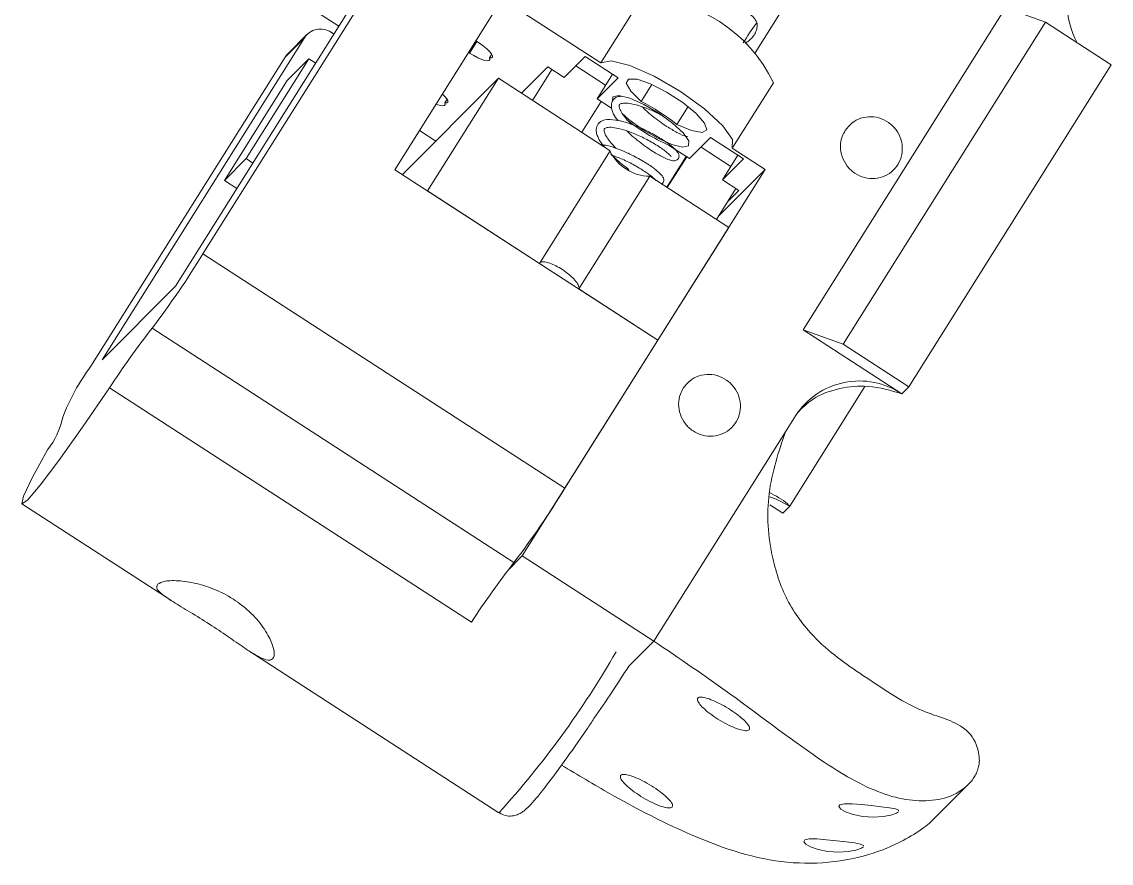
# Model space of a CAD drawing. Header units: millimetres. Extents: x 0 to 1189, y 0 to 841.
# Drawn here: x 445.24 to 450.79, y 426.38 to 430.67 of the extents above; entities that cross this region are included whole.
import ezdxf

# ---------------------------------------------------------------- set-up
doc = ezdxf.new("R2010")
doc.units = ezdxf.units.MM
doc.layers.get('0').update_dxf_attribs({"lineweight": 18})

msp = doc.modelspace()

# ---------------------------------------------------------------- linework, layer by layer
at = {"color": 7, "linetype": 'Continuous', "lineweight": 15}
for p, q in [((448.9731, 430.5127), (449.548, 431.4276)), ((446.1601, 429.4888), (447.1501, 431.0644)), ((446.8528, 430.649), (446.2678, 431.028)), ((446.0208, 429.3249), (447.052, 430.966)), ((447.1374, 429.9181), (447.6832, 430.7867)), ((447.6839, 430.7879), (448.1867, 430.4622)), ((448.3929, 430.7904), (448.1867, 430.4622)), ((449.2183, 429.1012), (450.2494, 430.7424)), ((450.2494, 430.7424), (450.4527, 430.6695)), ((449.4216, 429.0284), (450.4527, 430.6695)), ((450.4527, 430.6695), (450.7879, 430.4524)), ((446.6772, 430.5905), (445.6461, 428.9494)), ((446.6772, 430.5905), (446.5791, 430.4921)), ((446.6902, 430.6068), (446.5921, 430.5085)), ((446.8274, 430.6086), (446.8126, 430.6182)), ((447.5689, 430.562), (447.5498, 430.5744)), ((446.5791, 430.4921), (445.5891, 428.9165)), ((446.3802, 429.9743), (446.6999, 430.4831)), ((446.6999, 430.4831), (446.5893, 430.3722)), ((446.6999, 430.4831), (446.7345, 430.4607)), ((447.5189, 430.512), (447.513, 430.5159)), ((447.6207, 430.4873), (447.6326, 430.5061)), ((448.0011, 430.3881), (448.1081, 430.4954)), ((448.1081, 430.4954), (448.2757, 430.3868)), ((447.784, 430.3074), (447.9181, 430.4418)), ((447.9385, 430.4287), (447.8396, 430.2714)), ((447.9181, 430.4418), (448.0011, 430.3881)), ((448.0594, 430.4466), (448.2117, 430.348)), ((449.7568, 428.8113), (450.7879, 430.4524)), ((446.5893, 430.3722), (446.2696, 429.8635)), ((447.6659, 430.3839), (447.1761, 429.893)), ((447.305, 429.8095), (447.6659, 430.3839)), ((447.6659, 430.3839), (448.2358, 430.0148)), ((448.2476, 430.4051), (448.1687, 430.2795)), ((448.2757, 430.3868), (448.1687, 430.2795)), ((448.8606, 430.0322), (449.0669, 430.3604)), ((448.447, 430.3526), (448.3925, 430.2659)), ((447.4042, 430.2772), (447.3923, 430.2584)), ((448.0902, 430.1091), (448.189, 430.2663)), ((448.1687, 430.2795), (448.2423, 430.2318)), ((448.6327, 430.2395), (448.575, 430.1477)), ((447.3468, 430.0641), (447.2631, 430.1183)), ((448.6397, 429.9744), (448.7467, 430.0817)), ((448.7467, 430.0817), (448.9143, 429.9732)), ((448.5326, 430.0438), (448.6397, 429.9744)), ((448.698, 430.0329), (448.8503, 429.9343)), ((448.8572, 430.0279), (449.0248, 429.9193)), ((446.2696, 429.8635), (446.3802, 429.9743)), ((446.4148, 429.9519), (446.3802, 429.9743)), ((447.8749, 429.4404), (448.2358, 430.0148)), ((448.5232, 429.8286), (448.622, 429.9859)), ((448.526, 429.8268), (448.6248, 429.9841)), ((448.8862, 429.9914), (448.8073, 429.8659)), ((448.9143, 429.9732), (448.8073, 429.8659)), ((447.1374, 429.9181), (448.4783, 429.0495)), ((447.7874, 427.95), (449.0248, 429.9193)), ((448.7869, 429.6809), (449.0248, 429.9193)), ((446.2696, 429.8635), (446.3333, 429.8222)), ((448.4369, 429.8845), (448.076, 429.3101)), ((448.4369, 429.8845), (448.8392, 429.6239)), ((448.8073, 429.8659), (448.8902, 429.8121)), ((447.305, 429.8095), (447.8749, 429.4404)), ((448.8754, 429.8217), (448.7766, 429.6644)), ((448.8902, 429.8121), (448.8339, 429.7556)), ((448.4783, 429.0495), (448.8392, 429.6239)), ((446.1601, 429.4888), (448.0039, 428.2944)), ((445.6461, 428.9494), (446.0208, 429.3249)), ((448.076, 429.3101), (448.4783, 429.0495)), ((447.7447, 427.9156), (445.901, 429.1099)), ((449.7211, 428.7755), (449.2183, 429.1012)), ((449.2183, 429.1012), (449.4216, 429.0284)), ((448.0039, 428.2944), (448.4783, 429.0495)), ((449.4216, 429.0284), (449.7568, 428.8113)), ((447.5278, 427.6122), (445.6841, 428.8065)), ((449.1501, 428.2032), (449.5328, 428.8124)), ((449.7568, 428.8113), (449.7211, 428.7755)), ((445.443, 428.6523), (445.4469, 428.6498)), ((449.1797, 428.6645), (449.1281, 428.5824)), ((448.4579, 427.5157), (449.1281, 428.5824)), ((445.2375, 428.2153), (445.9962, 427.7239)), ((449.1144, 428.1675), (449.0483, 428.2103)), ((449.1501, 428.2032), (449.1144, 428.1675)), ((447.7133, 427.8757), (447.7874, 427.95)), ((447.7874, 427.95), (448.4579, 427.5157)), ((446.3935, 427.4665), (447.6679, 426.641)), ((450.1139, 426.9386), (450.1157, 426.9253)), ((449.8847, 426.6097), (450.0595, 426.7848))]:
    msp.add_line(p, q, dxfattribs=at)
at = {"color": 8, "linetype": 'Continuous', "lineweight": 15}
for p, q in [((447.5558, 430.5706), (447.5189, 430.512)), ((445.4441, 428.6521), (445.4468, 428.6504)), ((448.4579, 427.5157), (448.3305, 427.388))]:
    msp.add_line(p, q, dxfattribs=at)
at = {"color": 7, "linetype": 'Continuous', "lineweight": 15}
for points in [[(447.6207, 430.4873), (447.6308, 430.4877), (447.6361, 430.4916), (447.6361, 430.4987), (447.631, 430.5085), (447.6209, 430.5206), (447.6066, 430.5341), (447.5889, 430.5482), (447.5689, 430.562)], [(446.5791, 430.4921), (446.5853, 430.5009), (446.5921, 430.5085)], [(447.5189, 430.512), (447.54, 430.4992), (447.5609, 430.4883), (447.5804, 430.4799), (447.5971, 430.4746), (447.6102, 430.4727), (447.6188, 430.4743), (447.6224, 430.4792), (447.6207, 430.4873)], [(448.1867, 430.4622), (448.2396, 430.473), (448.3354, 430.4492), (448.4596, 430.3942), (448.5933, 430.3166), (448.7162, 430.228), (448.8095, 430.1421), (448.859, 430.0718), (448.8572, 430.0279)], [(448.575, 430.1477), (448.65, 430.1172), (448.7036, 430.108), (448.727, 430.1216), (448.7162, 430.1557), (448.6732, 430.2047), (448.6049, 430.2605), (448.5228, 430.3136), (448.4406, 430.3554), (448.3719, 430.3787), (448.3282, 430.3798), (448.3168, 430.3585), (448.3395, 430.3183), (448.3925, 430.2659)], [(447.3924, 430.2583), (447.4025, 430.2588), (447.4077, 430.2627), (447.4077, 430.2698), (447.4025, 430.2797), (447.3925, 430.2917), (447.3797, 430.3038)], [(447.3476, 430.2527), (447.352, 430.251), (447.3688, 430.2457), (447.3818, 430.2438), (447.3904, 430.2454), (447.394, 430.2503), (447.3923, 430.2584)], [(448.2473, 430.2655), (448.2489, 430.2894), (448.2793, 430.2956), (448.3344, 430.2819), (448.4058, 430.2503), (448.4827, 430.2057), (448.5533, 430.1548), (448.607, 430.1053), (448.6354, 430.0649), (448.6344, 430.0397), (448.604, 430.0335), (448.5489, 430.0472), (448.4775, 430.0788), (448.4006, 430.1234)], [(448.4006, 430.1234), (448.33, 430.1743), (448.2942, 430.2055)], [(445.3689, 428.4907), (445.2902, 428.3482), (445.2452, 428.2544), (445.2371, 428.2157), (445.2663, 428.2345), (445.331, 428.3098), (445.4267, 428.4363), (445.5471, 428.6057), (445.6841, 428.8065)], [(449.1501, 428.2032), (449.0807, 428.2393), (449.0484, 428.2508)], [(449.7045, 426.6506), (449.7048, 426.6539), (449.6887, 426.6606), (449.6578, 426.6663), (449.6158, 426.6717), (449.5672, 426.6773), (449.516, 426.6827), (449.4673, 426.6866), (449.4283, 426.6867), (449.4056, 426.6817), (449.4002, 426.6723), (449.4101, 426.6599), (449.4346, 426.6458), (449.4734, 426.6323), (449.5232, 426.6226), (449.5766, 426.6193), (449.6257, 426.6223), (449.6657, 426.6295), (449.6934, 426.6388), (449.7042, 426.6456)], [(449.5261, 426.4718), (449.5263, 426.475), (449.5103, 426.4818), (449.4794, 426.4875), (449.4374, 426.4929), (449.3887, 426.4984), (449.3376, 426.5038), (449.2888, 426.5077), (449.2498, 426.5079), (449.2271, 426.5029), (449.2218, 426.4935), (449.2317, 426.4811), (449.2562, 426.467), (449.2949, 426.4534), (449.3448, 426.4437), (449.3982, 426.4405), (449.4472, 426.4434), (449.4872, 426.4507), (449.515, 426.46), (449.5257, 426.4667)]]:
    msp.add_lwpolyline(points, dxfattribs=at)
for centre, radius, start, end in [((450.958, 430.756), 0.393, 148.3955, 209.1506), ((448.3888, 430.0407), 0.7497, 25.2439, 89.6814), ((446.7585, 430.5379), 0.0968, 56.0712, 147.111), ((450.1532, 429.8097), 1.4513, 143.9346, 148.701), ((447.9453, 429.3755), 0.9964, 50.8032, 63.3294), ((448.9248, 430.935), 0.9737, 231.6343, 246.2514), ((448.4408, 430.1158), 0.2314, 206.6733, 269.0443), ((442.1769, 431.9357), 4.6747, 322.8092, 328.4371), ((449.5148, 426.2976), 4.5792, 142.1098, 146.7776), ((446.4718, 428.2605), 1.0998, 143.3838, 159.1407), ((449.5049, 428.4541), 0.3873, 56.0719, 147.1126), ((445.0568, 428.7343), 0.3959, 322.0231, 348.0201), ((444.0182, 430.7431), 4.6777, 322.811, 328.4353), ((451.3498, 425.1095), 4.5685, 142.1044, 146.783)]:
    msp.add_arc(centre, radius, start, end, dxfattribs=at)
at = {"color": 8, "linetype": 'Continuous', "lineweight": 15}
msp.add_arc((444.1409, 429.838), 4.7603, 317.8091, 330.042, dxfattribs=at)
at = {"color": 7, "linetype": 'Continuous', "lineweight": 15}
for points, knots in [([(448.6232, 430.7411), (448.6225, 430.7471), (448.6207, 430.7631), (448.6283, 430.7904), (448.6416, 430.8177), (448.6577, 430.8388), (448.6754, 430.8529), (448.6966, 430.8595), (448.7245, 430.8544), (448.7645, 430.8301), (448.8181, 430.7897), (448.8854, 430.7479), (448.9418, 430.7167), (448.9733, 430.6879), (448.9824, 430.6694), (448.9838, 430.6591), (448.9841, 430.6574)], [0, 0, 0, 0, 0.0182196, 0.0477884, 0.0736281, 0.097973, 0.1222314, 0.1474546, 0.1815884, 0.2295773, 0.2969802, 0.3654632, 0.4369166, 0.4728714, 0.5035543, 0.5095196, 0.5095196, 0.5095196, 0.5095196]), ([(448.9841, 430.6574), (448.984, 430.6498), (448.9837, 430.6347), (448.9729, 430.61), (448.9563, 430.587), (448.9392, 430.5722), (448.9286, 430.5661), (448.9256, 430.5644)], [0, 0, 0, 0, 0.0266862, 0.0534568, 0.0801067, 0.1053363, 0.115326, 0.115326, 0.115326, 0.115326]), ([(448.2931, 430.2926), (448.2829, 430.2914), (448.2599, 430.2887), (448.2411, 430.2627), (448.2402, 430.2342), (448.2495, 430.2065), (448.26, 430.1852), (448.2728, 430.1702), (448.2753, 430.1673)], [0, 0, 0, 0, 0.0303816, 0.0678341, 0.1010244, 0.1241745, 0.157548, 0.1653459, 0.1653459, 0.1653459, 0.1653459]), ([(448.3427, 430.1496), (448.3321, 430.1608), (448.311, 430.1832), (448.2914, 430.2112), (448.2798, 430.237), (448.2814, 430.2499), (448.2854, 430.2532), (448.3071, 430.2586), (448.3436, 430.2546), (448.3937, 430.2411), (448.4512, 430.2191), (448.4879, 430.1998), (448.5054, 430.1907)], [0, 0, 0, 0, 0.0325654, 0.065066, 0.0938554, 0.1367601, 0.1688269, 0.2029461, 0.2389333, 0.2775729, 0.3196025, 0.3577924, 0.3577924, 0.3577924, 0.3577924]), ([(448.3984, 430.2382), (448.4038, 430.2328), (448.4195, 430.217), (448.4502, 430.1913), (448.487, 430.1631), (448.5305, 430.1328), (448.5827, 430.1036), (448.6119, 430.0888), (448.6276, 430.0877), (448.6289, 430.0876)], [0, 0, 0, 0, 0.0197991, 0.0579626, 0.0977802, 0.1344967, 0.1951863, 0.271331, 0.2781868, 0.2781868, 0.2781868, 0.2781868]), ([(448.321, 430.1151), (448.3264, 430.1097), (448.3422, 430.0939), (448.3728, 430.0682), (448.4097, 430.04), (448.4532, 430.0098), (448.5052, 429.9798), (448.5388, 429.9659), (448.5622, 429.9621), (448.5784, 429.9681), (448.5852, 429.9795), (448.5868, 429.991), (448.5808, 430.0072), (448.5617, 430.0271), (448.5274, 430.0549), (448.4744, 430.0887), (448.4107, 430.1226), (448.3497, 430.1482), (448.2901, 430.1674), (448.2315, 430.1769), (448.1875, 430.1687), (448.1634, 430.14), (448.1629, 430.111), (448.172, 430.0834), (448.1845, 430.0595), (448.1999, 430.0416), (448.2048, 430.036)], [0, 0, 0, 0, 0.0177178, 0.0518683, 0.0874992, 0.1203542, 0.1746636, 0.2428023, 0.2655624, 0.2917087, 0.3053247, 0.3187674, 0.3449621, 0.3922544, 0.4359531, 0.49101, 0.5502101, 0.5942842, 0.6374874, 0.6986303, 0.7588816, 0.8043859, 0.8447086, 0.8728342, 0.9133794, 0.932049, 0.932049, 0.932049, 0.932049]), ([(449.4321, 430.1172), (449.4429, 430.131), (449.4644, 430.1586), (449.5122, 430.183), (449.565, 430.1908), (449.6183, 430.1803), (449.6656, 430.153), (449.7017, 430.1119), (449.7225, 430.0615), (449.7257, 430.0077), (449.711, 429.9564), (449.6799, 429.9135), (449.636, 429.8837), (449.5842, 429.8704), (449.5305, 429.8752), (449.4807, 429.8975), (449.4406, 429.9348), (449.4146, 429.9829), (449.4059, 430.0361), (449.4135, 430.0827), (449.4269, 430.1076), (449.4321, 430.1172)], [0, 0, 0, 0, 0.0530362, 0.106068, 0.1591038, 0.2121371, 0.2651752, 0.3182105, 0.3712443, 0.4242738, 0.477309, 0.5303381, 0.5833777, 0.6364092, 0.6894458, 0.7424796, 0.7955118, 0.848544, 0.9015862, 0.9546107, 0.9878068, 0.9878068, 0.9878068, 0.9878068]), ([(448.2653, 430.0265), (448.2548, 430.0377), (448.2336, 430.0601), (448.2141, 430.0881), (448.2025, 430.1139), (448.2041, 430.1268), (448.2081, 430.1301), (448.2298, 430.1356), (448.2662, 430.1315), (448.3165, 430.118), (448.3766, 430.0947), (448.4292, 430.0679), (448.4691, 430.0449), (448.4967, 430.0271), (448.5185, 430.011), (448.5336, 429.998), (448.5423, 429.9903), (448.5456, 429.9847), (448.5457, 429.9863), (448.5457, 429.9865)], [0, 0, 0, 0, 0.0325191, 0.0649718, 0.0937219, 0.1365638, 0.1685844, 0.2026556, 0.2385921, 0.2771767, 0.3191465, 0.3638889, 0.3884503, 0.4139787, 0.4383953, 0.4607589, 0.4812339, 0.4995912, 0.5021454, 0.5021454, 0.5021454, 0.5021454]), ([(448.4966, 429.8458), (448.4986, 429.8464), (448.5037, 429.8482), (448.5078, 429.8566), (448.5095, 429.8678), (448.5035, 429.8842), (448.4844, 429.904), (448.45, 429.9318), (448.3971, 429.9656), (448.3332, 429.9997), (448.2726, 430.0248), (448.2241, 430.0415), (448.1991, 430.0444), (448.1887, 430.0456)], [0, 0, 0, 0, 0.0086339, 0.0228905, 0.0369656, 0.064392, 0.1139126, 0.1596654, 0.217309, 0.2792982, 0.3254415, 0.3706812, 0.4027339, 0.4027339, 0.4027339, 0.4027339]), ([(448.2392, 429.9965), (448.246, 429.9896), (448.2632, 429.9723), (448.2944, 429.9458), (448.3184, 429.9279), (448.3301, 429.9191)], [0, 0, 0, 0, 0.0302103, 0.0758497, 0.1195362, 0.1195362, 0.1195362, 0.1195362]), ([(448.2414, 429.9929), (448.2602, 429.9861), (448.3, 429.9716), (448.3519, 429.9448), (448.3917, 429.9218), (448.4194, 429.904), (448.4411, 429.8879), (448.4563, 429.875), (448.465, 429.8672), (448.4683, 429.8616), (448.4684, 429.8632), (448.4684, 429.8634)], [0, 0, 0, 0, 0.0472994, 0.1002899, 0.1293734, 0.1596103, 0.1885233, 0.2150096, 0.2392574, 0.2609973, 0.2640198, 0.2640198, 0.2640198, 0.2640198]), ([(447.8743, 429.4395), (447.8743, 429.4398), (447.8745, 429.4401), (447.8748, 429.4403), (447.8749, 429.4404)], [0, 0, 0, 0, 0.000910967, 0.001142956, 0.001142956, 0.001142956, 0.001142956]), ([(447.8749, 429.4404), (447.8749, 429.4405), (447.8755, 429.442), (447.8787, 429.4464), (447.8896, 429.45), (447.9128, 429.4468), (447.9421, 429.4365), (447.9749, 429.4198), (447.9973, 429.4051), (448.0178, 429.39), (448.0387, 429.3728), (448.0624, 429.3475), (448.0762, 429.3251), (448.0776, 429.3142), (448.0761, 429.3103), (448.076, 429.3101)], [0, 0, 0, 0, 0.0012978, 0.0115175, 0.0415177, 0.0694698, 0.095497, 0.1206003, 0.1454769, 0.1465071, 0.1709092, 0.2002115, 0.2311183, 0.2618567, 0.2631553, 0.2631553, 0.2631553, 0.2631553]), ([(448.6072, 428.8043), (448.618, 428.8181), (448.6395, 428.8458), (448.6873, 428.8701), (448.7401, 428.8779), (448.7934, 428.8674), (448.8407, 428.8401), (448.8768, 428.799), (448.8976, 428.7487), (448.9008, 428.6948), (448.8861, 428.6435), (448.855, 428.6006), (448.8111, 428.5708), (448.7593, 428.5576), (448.7055, 428.5624), (448.6558, 428.5847), (448.6157, 428.6219), (448.5897, 428.67), (448.581, 428.7232), (448.5885, 428.7698), (448.602, 428.7948), (448.6072, 428.8043)], [0, 0, 0, 0, 0.05304, 0.1060764, 0.1591055, 0.2121446, 0.2651717, 0.3182109, 0.3712425, 0.4242836, 0.4773188, 0.5303478, 0.5833874, 0.636419, 0.6894556, 0.7424895, 0.7955216, 0.8485536, 0.9015949, 0.9546303, 0.9878162, 0.9878162, 0.9878162, 0.9878162]), ([(449.7211, 428.7755), (449.6656, 428.7925), (449.5696, 428.8218), (449.4054, 428.809), (449.2758, 428.7638), (449.215, 428.705), (449.1898, 428.6808)], [0, 0, 0, 0, 0.1928489, 0.3331825, 0.4737214, 0.5725618, 0.5725618, 0.5725618, 0.5725618]), ([(449.1281, 428.5824), (449.0933, 428.4792), (449.0238, 428.2728), (449.0448, 427.966), (449.1334, 427.7066), (449.3051, 427.4871), (449.562, 427.3147), (449.8137, 427.1459), (450.027, 427.1049), (450.0997, 427.0043), (450.1113, 426.9508), (450.1139, 426.9386)], [0, 0, 0, 0, 0.278497, 0.557121, 0.757828, 0.959518, 1.266434, 1.633863, 1.950549, 2.12202, 2.172176, 2.172176, 2.172176, 2.172176]), ([(449.0465, 428.2734), (449.0792, 428.2561), (449.117, 428.2362), (449.1462, 428.2071), (449.1501, 428.2032)], [0, 0, 0, 0, 0.109175, 0.1256764, 0.1256764, 0.1256764, 0.1256764]), ([(445.9284, 427.8057), (445.9253, 427.7979), (445.9192, 427.7824), (445.9576, 427.7482), (446.0254, 427.7052), (446.1171, 427.6508), (446.2164, 427.5878), (446.3097, 427.5238), (446.3918, 427.4665), (446.4591, 427.4257), (446.5056, 427.4136), (446.5264, 427.435), (446.5212, 427.4849), (446.4895, 427.5558), (446.4294, 427.6378), (446.3431, 427.7151), (446.2418, 427.7735), (446.1375, 427.8097), (446.0407, 427.8254), (445.9617, 427.824), (445.9394, 427.8117), (445.9284, 427.8057)], [0, 0, 0, 0, 0.078301, 0.156507, 0.237272, 0.320458, 0.400679, 0.477067, 0.554761, 0.636719, 0.719519, 0.798561, 0.875211, 0.953958, 1.036458, 1.118806, 1.196728, 1.273057, 1.352872, 1.435975, 1.516686, 1.516686, 1.516686, 1.516686]), ([(450.1157, 426.9253), (450.1161, 426.9136), (450.1168, 426.8953), (450.1094, 426.8639), (450.0988, 426.838), (450.0836, 426.8124), (450.0598, 426.7831), (449.9999, 426.7337), (449.8662, 426.6894), (449.6379, 426.7125), (449.2912, 426.9075), (448.8994, 427.2156), (448.5888, 427.4267), (448.4579, 427.5157)], [0, 0, 0, 0, 0.039644, 0.062583, 0.085742, 0.105377, 0.133595, 0.186849, 0.363938, 0.734952, 1.114191, 1.637916, 2.019386, 2.019386, 2.019386, 2.019386]), ([(448.1525, 427.1207), (448.1836, 427.1664), (448.2414, 427.2511), (448.3019, 427.3444), (448.3298, 427.3873)], [0, 0, 0, 0, 0.1727032, 0.3201596, 0.3201596, 0.3201596, 0.3201596]), ([(448.943, 427.0636), (448.9446, 427.0674), (448.9477, 427.075), (448.9338, 427.0962), (448.9078, 427.122), (448.8708, 427.1508), (448.8266, 427.1794), (448.7803, 427.2044), (448.7375, 427.2224), (448.7039, 427.2312), (448.6832, 427.2298), (448.6771, 427.219), (448.6855, 427.2001), (448.7076, 427.1753), (448.7414, 427.1468), (448.7839, 427.1175), (448.8303, 427.0911), (448.8749, 427.0709), (448.9118, 427.0597), (448.9344, 427.0581), (448.9407, 427.0621), (448.943, 427.0636)], [0, 0, 0, 0, 0.0341617, 0.0683104, 0.1027953, 0.1380415, 0.1741003, 0.210654, 0.2471059, 0.2828662, 0.3176758, 0.3517429, 0.3856035, 0.4198587, 0.4549214, 0.4908809, 0.5274052, 0.5639024, 0.5997885, 0.6348094, 0.6560109, 0.6560109, 0.6560109, 0.6560109]), ([(447.6703, 426.6419), (447.677, 426.6374), (447.6943, 426.6257), (447.7266, 426.623), (447.7566, 426.6284), (447.7796, 426.6391), (447.8019, 426.6546), (447.8341, 426.6856), (447.8927, 426.7554), (447.9957, 426.8945), (448.0855, 427.0212), (448.1409, 427.1034), (448.1525, 427.1207)], [0, 0, 0, 0, 0.0169508, 0.0434417, 0.0670723, 0.0916093, 0.1245998, 0.1945365, 0.3673183, 0.5305212, 0.6853521, 0.726613, 0.726613, 0.726613, 0.726613]), ([(447.9871, 426.8842), (448.0698, 426.8344), (448.2716, 426.713), (448.6362, 426.5236), (449.0775, 426.3618), (449.4633, 426.3875), (449.708, 426.4845), (449.812, 426.5488), (449.8639, 426.5886), (449.8796, 426.6055), (449.8841, 426.6103)], [0, 0, 0, 0, 0.265712, 0.647918, 1.156781, 1.669224, 1.871799, 1.997966, 2.043653, 2.061626, 2.061626, 2.061626, 2.061626]), ([(448.5505, 426.6702), (448.552, 426.674), (448.5551, 426.6816), (448.5413, 426.7028), (448.5152, 426.7286), (448.4782, 426.7574), (448.434, 426.786), (448.3877, 426.811), (448.345, 426.829), (448.3113, 426.8377), (448.2906, 426.8364), (448.2845, 426.8255), (448.293, 426.8067), (448.315, 426.7818), (448.3489, 426.7533), (448.3913, 426.7241), (448.4377, 426.6977), (448.4823, 426.6775), (448.5192, 426.6663), (448.5418, 426.6647), (448.5481, 426.6687), (448.5505, 426.6702)], [0, 0, 0, 0, 0.0341617, 0.0683135, 0.102794, 0.1380474, 0.1741025, 0.2106561, 0.2471077, 0.282869, 0.3176784, 0.3517436, 0.3856047, 0.4198596, 0.4549266, 0.4908814, 0.5274055, 0.563899, 0.5997895, 0.63481, 0.6560092, 0.6560092, 0.6560092, 0.6560092])]:
    msp.add_open_spline(points, degree=3, knots=knots, dxfattribs=at)

doc.saveas('drawing.dxf')
